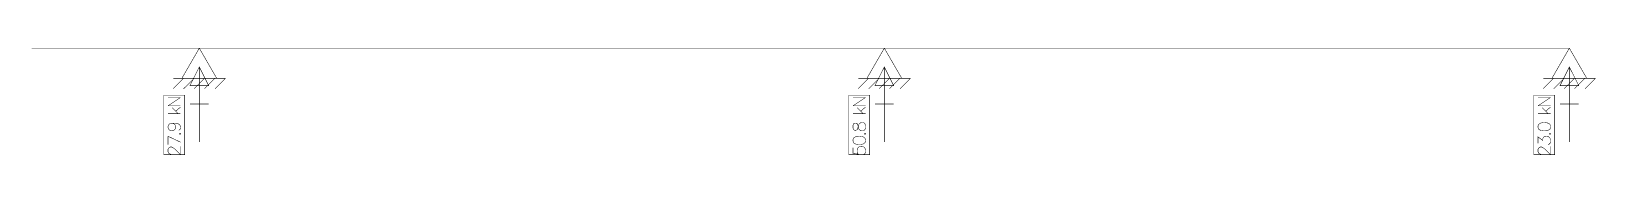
# Model space of a CAD drawing. Extents: x 1216 to 13607, y 3029 to 3883.
import ezdxf

# ---------------------------------------------------------------- set-up
doc = ezdxf.new("R2010")
doc.units = 0

msp = doc.modelspace()

# ---------------------------------------------------------------- linework, layer by layer
at = {"color": 56, "linetype": 'CONTINUOUS', "const_width": 4}
for points in [[(2546.727462, 3879.444635), (1218.000242, 3879.444635)], [(2546.727462, 3879.444635), (7972.36361, 3879.444635)], [(7972.36361, 3879.444635), (13397.999758, 3879.444635)]]:
    msp.add_lwpolyline(points, dxfattribs=at)
at = {"color": 170, "linetype": 'CONTINUOUS', "const_width": 4}
for points in [[(2546.727462, 3879.444635), (1218.000242, 3879.444635)], [(1218.000242, 3879.444635), (1218.000242, 3879.444635)], [(2546.727462, 3879.444635), (7972.36361, 3879.444635)], [(2546.727462, 3879.444635), (2546.727462, 3879.444635)], [(7972.36361, 3879.444635), (13397.999758, 3879.444635)], [(7972.36361, 3879.444635), (7972.36361, 3879.444635)], [(13397.999758, 3879.444635), (13397.999758, 3879.444635)]]:
    msp.add_lwpolyline(points, dxfattribs=at)
at = {"color": 96, "linetype": 'CONTINUOUS', "const_width": 4}
for points in [[(2408.831336, 3640.593029), (2546.727462, 3879.444635), (2684.623588, 3640.593029)], [(7834.467484, 3640.593029), (7972.36361, 3879.444635), (8110.259736, 3640.593029)], [(13260.103632, 3640.593029), (13397.999758, 3879.444635), (13535.895884, 3640.593029)], [(2339.885341, 3640.593029), (2753.569583, 3640.593029)], [(2422.623844, 3640.593029), (2339.885341, 3557.852368)], [(2505.362347, 3640.593029), (2422.623844, 3557.852368)], [(2588.10085, 3640.593029), (2505.362347, 3557.852368)], [(2670.839353, 3640.593029), (2588.10085, 3557.852368)], [(2753.577857, 3640.593029), (2670.839353, 3557.852368)], [(7765.521489, 3640.593029), (8179.205731, 3640.593029)], [(7848.259992, 3640.593029), (7765.521489, 3557.852368)], [(7930.998495, 3640.593029), (7848.259992, 3557.852368)], [(8013.736998, 3640.593029), (7930.998495, 3557.852368)], [(8096.475502, 3640.593029), (8013.736998, 3557.852368)], [(8179.214005, 3640.593029), (8096.475502, 3557.852368)], [(13191.157637, 3640.593029), (13604.841879, 3640.593029)], [(13273.89614, 3640.593029), (13191.157637, 3557.852368)], [(13356.634643, 3640.593029), (13273.89614, 3557.852368)], [(13439.373146, 3640.593029), (13356.634643, 3557.852368)], [(13522.11165, 3640.593029), (13439.373146, 3557.852368)], [(13604.850153, 3640.593029), (13522.11165, 3557.852368)]]:
    msp.add_lwpolyline(points, dxfattribs=at)
at = {"color": 16, "linetype": 'CONTINUOUS', "const_width": 4}
for points in [[(2472.262809, 3581.578252), (2546.727462, 3730.511444), (2621.192115, 3581.578252), (2472.262809, 3581.578252)], [(2546.727462, 3134.778679), (2546.727462, 3730.511444)], [(7897.898957, 3581.578252), (7972.36361, 3730.511444), (8046.828263, 3581.578252), (7897.898957, 3581.578252)], [(7972.36361, 3134.778679), (7972.36361, 3730.511444)], [(13323.535105, 3581.578252), (13397.999758, 3730.511444), (13472.464411, 3581.578252), (13323.535105, 3581.578252)], [(13397.999758, 3134.778679), (13397.999758, 3730.511444)], [(2298.511953, 3422.006976), (2397.798156, 3488.199506)], [(2298.511953, 3488.199506), (2397.798156, 3488.199506)], [(7724.148101, 3422.006976), (7823.434304, 3488.199506)], [(7724.148101, 3488.199506), (7823.434304, 3488.199506)], [(13149.784249, 3422.006976), (13249.070452, 3488.199506)], [(13149.784249, 3488.199506), (13249.070452, 3488.199506)], [(2298.511953, 3422.006976), (2397.798156, 3422.006976)], [(2298.511953, 3360.542485), (2397.798156, 3360.542485)], [(2331.607354, 3407.822863), (2378.886499, 3360.542485)], [(2359.974841, 3379.454636), (2397.798156, 3412.550901)], [(2472.262809, 3436.368391), (2621.192115, 3436.368391)], [(7724.148101, 3422.006976), (7823.434304, 3422.006976)], [(7724.148101, 3360.542485), (7823.434304, 3360.542485)], [(7757.243502, 3407.822863), (7804.522647, 3360.542485)], [(7785.610989, 3379.454636), (7823.434304, 3412.550901)], [(7897.898957, 3436.368391), (8046.828263, 3436.368391)], [(13149.784249, 3422.006976), (13249.070452, 3422.006976)], [(13149.784249, 3360.542485), (13249.070452, 3360.542485)], [(13182.87965, 3407.822863), (13230.158795, 3360.542485)], [(13211.247137, 3379.454636), (13249.070452, 3412.550901)], [(13323.535105, 3436.368391), (13472.464411, 3436.368391)], [(2331.607354, 3284.893879), (2345.791097, 3280.165842), (2355.246926, 3270.709766), (2359.974841, 3256.525653), (2359.974841, 3251.797615), (2355.246926, 3237.613501), (2345.791097, 3228.157426), (2331.607354, 3223.429388), (2326.879439, 3223.429388), (2312.695696, 3228.157426), (2303.239867, 3237.613501), (2298.511953, 3251.797615), (2298.511953, 3256.525653), (2303.239867, 3270.709766), (2312.695696, 3280.165842), (2331.607354, 3284.893879), (2355.246926, 3284.893879), (2378.886499, 3280.165842), (2393.070242, 3270.709766), (2397.798156, 3256.525653), (2397.798156, 3247.069577), (2393.070242, 3232.885464), (2383.614413, 3228.157426)], [(7724.148101, 3247.069577), (7728.876015, 3232.885464), (7738.331844, 3228.157426), (7747.787673, 3228.157426), (7757.243502, 3232.885464), (7761.971416, 3242.341539), (7766.699331, 3261.25369), (7771.427245, 3275.437804), (7780.883074, 3284.893879), (7790.338903, 3289.621917), (7804.522647, 3289.621917), (7813.978475, 3284.893879), (7818.70639, 3280.165842), (7823.434304, 3265.981728), (7823.434304, 3247.069577), (7818.70639, 3232.885464), (7813.978475, 3228.157426), (7804.522647, 3223.429388), (7790.338903, 3223.429388), (7780.883074, 3228.157426), (7771.427245, 3237.613501), (7766.699331, 3251.797615), (7761.971416, 3270.709766), (7757.243502, 3280.165842), (7747.787673, 3284.893879), (7738.331844, 3284.893879), (7728.876015, 3280.165842), (7724.148101, 3265.981728), (7724.148101, 3247.069577)], [(13149.784249, 3251.797615), (13154.512163, 3237.613501), (13168.695907, 3228.157426), (13192.335479, 3223.429388), (13206.519222, 3223.429388), (13230.158795, 3228.157426), (13244.342538, 3237.613501), (13249.070452, 3251.797615), (13249.070452, 3261.25369), (13244.342538, 3275.437804), (13230.158795, 3284.893879), (13206.519222, 3289.621917), (13192.335479, 3289.621917), (13168.695907, 3284.893879), (13154.512163, 3275.437804), (13149.784249, 3261.25369), (13149.784249, 3251.797615)], [(2298.511953, 3180.877048), (2397.798156, 3133.596669)], [(2298.511953, 3114.684518), (2298.511953, 3180.877048)], [(2322.151525, 3039.035913), (2317.423611, 3039.035913), (2307.967782, 3043.763951), (2303.239867, 3048.491989), (2298.511953, 3057.948064), (2298.511953, 3076.860216), (2303.239867, 3086.316291), (2307.967782, 3091.044329), (2317.423611, 3095.772367), (2326.879439, 3095.772367), (2336.335268, 3091.044329), (2350.519012, 3081.588253), (2397.798156, 3034.307875), (2397.798156, 3100.500405)], [(2388.342327, 3199.789199), (2393.070242, 3195.061161), (2397.798156, 3199.789199), (2393.070242, 3204.517237), (2388.342327, 3199.789199)], [(7724.148101, 3143.052745), (7728.876015, 3128.868632), (7743.059759, 3119.412556), (7766.699331, 3114.684518), (7780.883074, 3114.684518), (7804.522647, 3119.412556), (7818.70639, 3128.868632), (7823.434304, 3143.052745), (7823.434304, 3152.508821), (7818.70639, 3166.692934), (7804.522647, 3176.14901), (7780.883074, 3180.877048), (7766.699331, 3180.877048), (7743.059759, 3176.14901), (7728.876015, 3166.692934), (7724.148101, 3152.508821), (7724.148101, 3143.052745)], [(7724.148101, 3091.044329), (7724.148101, 3043.763951), (7766.699331, 3039.035913), (7761.971416, 3043.763951), (7757.243502, 3057.948064), (7757.243502, 3072.132178), (7761.971416, 3086.316291), (7771.427245, 3095.772367), (7785.610989, 3100.500405), (7795.066818, 3100.500405), (7809.250561, 3095.772367), (7818.70639, 3086.316291), (7823.434304, 3072.132178), (7823.434304, 3057.948064), (7818.70639, 3043.763951), (7813.978475, 3039.035913), (7804.522647, 3034.307875)], [(7813.978475, 3199.789199), (7818.70639, 3195.061161), (7823.434304, 3199.789199), (7818.70639, 3204.517237), (7813.978475, 3199.789199)], [(13149.784249, 3124.140594), (13149.784249, 3176.14901), (13187.607564, 3147.780783), (13187.607564, 3161.964896), (13192.335479, 3171.420972), (13197.063393, 3176.14901), (13211.247137, 3180.877048), (13220.702966, 3180.877048), (13234.886709, 3176.14901), (13244.342538, 3166.692934), (13249.070452, 3152.508821), (13249.070452, 3138.324707), (13244.342538, 3124.140594), (13239.614624, 3119.412556), (13230.158795, 3114.684518)], [(13173.423821, 3039.035913), (13168.695907, 3039.035913), (13159.240078, 3043.763951), (13154.512163, 3048.491989), (13149.784249, 3057.948064), (13149.784249, 3076.860216), (13154.512163, 3086.316291), (13159.240078, 3091.044329), (13168.695907, 3095.772367), (13178.151736, 3095.772367), (13187.607564, 3091.044329), (13201.791308, 3081.588253), (13249.070452, 3034.307875), (13249.070452, 3100.500405)], [(13239.614624, 3199.789199), (13244.342538, 3195.061161), (13249.070452, 3199.789199), (13244.342538, 3204.517237), (13239.614624, 3199.789199)]]:
    msp.add_lwpolyline(points, dxfattribs=at)
at = {"color": 255, "linetype": 'CONTINUOUS', "const_width": 4}
for points in [[(2430.893558, 3034.307875), (2430.893558, 3507.111657), (2265.416551, 3507.111657), (2265.416551, 3034.307875), (2430.893558, 3034.307875)], [(7856.529706, 3034.307875), (7856.529706, 3507.111657), (7691.052699, 3507.111657), (7691.052699, 3034.307875), (7856.529706, 3034.307875)], [(13282.165854, 3034.307875), (13282.165854, 3507.111657), (13116.688848, 3507.111657), (13116.688848, 3034.307875), (13282.165854, 3034.307875)]]:
    msp.add_lwpolyline(points, dxfattribs=at)

doc.saveas('drawing.dxf')
